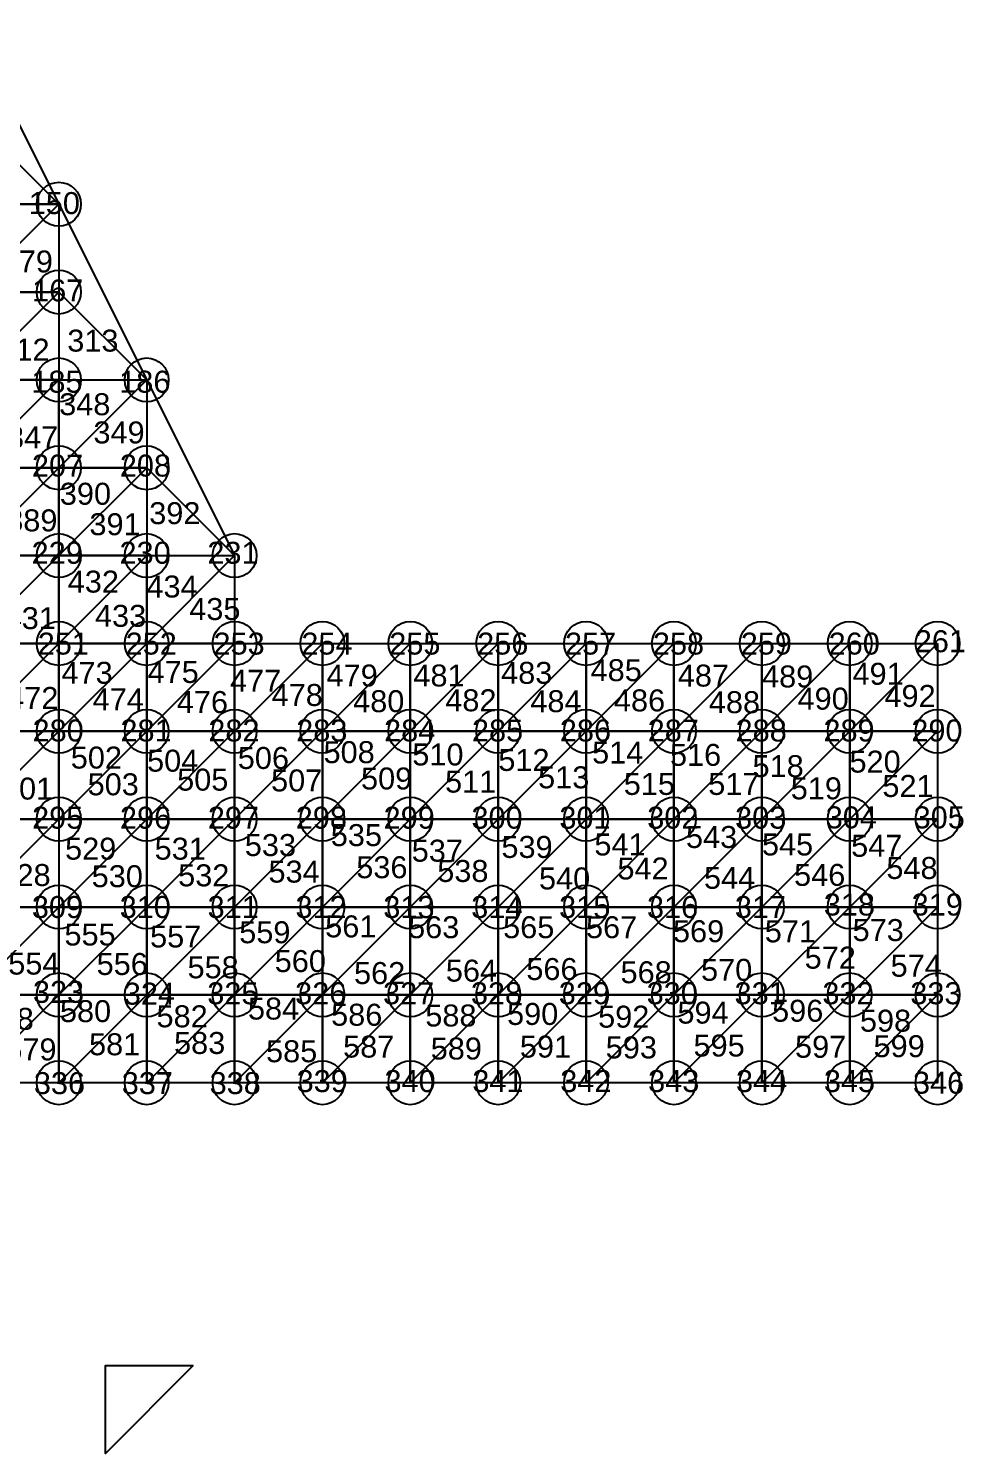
# Model space of a CAD drawing. Header units: inches. Extents: x -1 to 121, y -17 to 101.
# Drawn here: x 78.6 to 121.2, y -16.9 to 48 of the extents above; entities that cross this region are included whole.
import ezdxf

# ---------------------------------------------------------------- set-up
doc = ezdxf.new("R2010")
doc.units = ezdxf.units.IN
doc.header["$MEASUREMENT"] = 0
for name, color, linetype in [('ELEMENTO TRIANGULAR', 7, 'Continuous'), ('NODE', 7, 'Continuous'), ('NÚMERO DO ELEMENTO', 7, 'Continuous'), ('NÚMERO DOS NÓS', 7, 'Continuous')]:
    doc.layers.add(name, color=color, linetype=linetype)
doc.styles.get("Standard").update_dxf_attribs({"font": 'arial.ttf'})

msp = doc.modelspace()

# ---------------------------------------------------------------- linework, layer by layer
at = {"layer": 'ELEMENTO TRIANGULAR'}
for p, q in [((76, 48), (80, 40)), ((80, 40), (84, 32)), ((84, 32), (80, 36)), ((84, 32), (88, 24)), ((84, 28), (88, 24))]:
    msp.add_line(p, q, dxfattribs=at)
for points in [[(80, 40), (76, 40), (76, 44), (80, 40)], [(80, 40), (76, 36), (76, 40), (80, 40)], [(80, 40), (80, 36), (76, 36), (80, 40)], [(80, 36), (76, 32), (76, 36), (80, 36)], [(80, 36), (80, 32), (76, 32), (80, 36)], [(80, 32), (76, 28), (76, 32), (80, 32)], [(80, 32), (80, 28), (76, 28), (80, 32)], [(84, 32), (80, 28), (80, 32), (84, 32)], [(84, 32), (84, 28), (80, 28), (84, 32)], [(80, 28), (76, 24), (76, 28), (80, 28)], [(80, 28), (80, 24), (76, 24), (80, 28)], [(84, 28), (80, 24), (80, 28), (84, 28)], [(84, 28), (84, 24), (80, 24), (84, 28)], [(80, 24), (76, 20), (76, 24), (80, 24)], [(80, 24), (80, 20), (76, 20), (80, 24)], [(84, 24), (80, 20), (80, 24), (84, 24)], [(84, 24), (84, 20), (80, 20), (84, 24)], [(88, 24), (84, 20), (84, 24), (88, 24)], [(88, 24), (88, 20), (84, 20), (88, 24)], [(80, 20), (76, 16), (76, 20), (80, 20)], [(80, 20), (80, 16), (76, 16), (80, 20)], [(84, 20), (80, 16), (80, 20), (84, 20)], [(84, 20), (84, 16), (80, 16), (84, 20)], [(88, 20), (84, 16), (84, 20), (88, 20)], [(88, 20), (88, 16), (84, 16), (88, 20)], [(92, 20), (88, 16), (88, 20), (92, 20)], [(92, 20), (92, 16), (88, 16), (92, 20)], [(96, 20), (92, 16), (92, 20), (96, 20)], [(96, 20), (96, 16), (92, 16), (96, 20)], [(100, 20), (96, 16), (96, 20), (100, 20)], [(100, 20), (100, 16), (96, 16), (100, 20)], [(104, 20), (100, 16), (100, 20), (104, 20)], [(104, 20), (104, 16), (100, 16), (104, 20)], [(108, 20), (104, 16), (104, 20), (108, 20)], [(108, 20), (108, 16), (104, 16), (108, 20)], [(112, 20), (108, 16), (108, 20), (112, 20)], [(112, 20), (112, 16), (108, 16), (112, 20)], [(116, 20), (112, 16), (112, 20), (116, 20)], [(116, 20), (116, 16), (112, 16), (116, 20)], [(120, 20), (116, 16), (116, 20), (120, 20)], [(120, 20), (120, 16), (116, 16), (120, 20)], [(80, 16), (76, 12), (76, 16), (80, 16)], [(80, 16), (80, 12), (76, 12), (80, 16)], [(84, 16), (80, 12), (80, 16), (84, 16)], [(84, 16), (84, 12), (80, 12), (84, 16)], [(88, 16), (84, 12), (84, 16), (88, 16)], [(88, 16), (88, 12), (84, 12), (88, 16)], [(92, 16), (88, 12), (88, 16), (92, 16)], [(92, 16), (92, 12), (88, 12), (92, 16)], [(96, 16), (92, 12), (92, 16), (96, 16)], [(96, 16), (96, 12), (92, 12), (96, 16)], [(100, 16), (96, 12), (96, 16), (100, 16)], [(100, 16), (100, 12), (96, 12), (100, 16)], [(104, 16), (100, 12), (100, 16), (104, 16)], [(104, 16), (104, 12), (100, 12), (104, 16)], [(108, 16), (104, 12), (104, 16), (108, 16)], [(108, 16), (108, 12), (104, 12), (108, 16)], [(112, 16), (108, 12), (108, 16), (112, 16)], [(112, 16), (112, 12), (108, 12), (112, 16)], [(116, 16), (112, 12), (112, 16), (116, 16)], [(116, 16), (116, 12), (112, 12), (116, 16)], [(120, 16), (116, 12), (116, 16), (120, 16)], [(120, 16), (120, 12), (116, 12), (120, 16)], [(80, 12), (76, 8), (76, 12), (80, 12)], [(80, 12), (80, 8), (76, 8), (80, 12)], [(84, 12), (80, 8)], [(84, 12), (84, 8), (80, 8), (84, 12)], [(80, 12), (84, 12)], [(88, 12), (84, 8), (84, 12), (88, 12)], [(88, 12), (88, 8), (84, 8), (88, 12)], [(92, 12), (88, 8), (88, 12), (92, 12)], [(92, 12), (92, 8), (88, 8), (92, 12)], [(96, 12), (92, 8), (92, 12), (96, 12)], [(96, 12), (96, 8), (92, 8), (96, 12)], [(100, 12), (96, 8), (96, 12), (100, 12)], [(100, 12), (100, 8), (96, 8), (100, 12)], [(104, 12), (100, 8), (100, 12), (104, 12)], [(104, 12), (104, 8), (100, 8), (104, 12)], [(108, 12), (104, 8), (104, 12), (108, 12)], [(108, 12), (108, 8), (104, 8), (108, 12)], [(112, 12), (108, 8), (108, 12), (112, 12)], [(112, 12), (112, 8), (108, 8), (112, 12)], [(116, 12), (112, 8), (112, 12), (116, 12)], [(116, 12), (116, 8), (112, 8), (116, 12)], [(120, 12), (116, 8), (116, 12), (120, 12)], [(120, 12), (120, 8), (116, 8), (120, 12)], [(80, 8), (76, 4), (76, 8), (80, 8)], [(80, 8), (80, 4), (76, 4), (80, 8)], [(84, 8), (80, 4), (80, 8), (84, 8)], [(84, 8), (84, 4), (80, 4), (84, 8)], [(88, 8), (84, 4), (84, 8), (88, 8)], [(88, 8), (88, 4), (84, 4), (88, 8)], [(92, 8), (88, 4), (88, 8), (92, 8)], [(92, 8), (92, 4), (88, 4), (92, 8)], [(96, 8), (92, 4), (92, 8), (96, 8)], [(96, 8), (96, 4), (92, 4), (96, 8)], [(100, 8), (96, 4), (96, 8), (100, 8)], [(100, 8), (100, 4), (96, 4), (100, 8)], [(104, 8), (100, 4), (100, 8), (104, 8)], [(104, 8), (104, 4), (100, 4), (104, 8)], [(108, 8), (104, 4), (104, 8), (108, 8)], [(108, 8), (108, 4), (104, 4), (108, 8)], [(112, 8), (108, 4), (108, 8), (112, 8)], [(112, 8), (112, 4), (108, 4), (112, 8)], [(116, 8), (112, 4), (112, 8), (116, 8)], [(116, 8), (116, 4), (112, 4), (116, 8)], [(120, 8), (116, 4), (116, 8), (120, 8)], [(120, 8), (120, 4), (116, 4), (120, 8)], [(80, 4), (76, 0), (76, 4), (80, 4)], [(80, 4), (80, 0), (76, 0), (80, 4)], [(84, 4), (80, 0), (80, 4), (84, 4)], [(84, 4), (84, 0), (80, 0), (84, 4)], [(88, 4), (84, 0), (84, 4), (88, 4)], [(88, 4), (88, 0), (84, 0), (88, 4)], [(92, 4), (88, 0), (88, 4), (92, 4)], [(92, 4), (92, 0), (88, 0), (92, 4)], [(96, 4), (92, 0), (92, 4), (96, 4)], [(96, 4), (96, 0), (92, 0), (96, 4)], [(100, 4), (96, 0), (96, 4), (100, 4)], [(100, 4), (100, 0), (96, 0), (100, 4)], [(104, 4), (100, 0), (100, 4), (104, 4)], [(104, 4), (104, 0), (100, 0), (104, 4)], [(108, 4), (104, 0), (104, 4), (108, 4)], [(108, 4), (108, 0), (104, 0), (108, 4)], [(112, 4), (108, 0), (108, 4), (112, 4)], [(112, 4), (112, 0), (108, 0), (112, 4)], [(116, 4), (112, 0), (112, 4), (116, 4)], [(116, 4), (116, 0), (112, 0), (116, 4)], [(120, 4), (116, 0), (116, 4), (120, 4)], [(120, 4), (120, 0), (116, 0), (120, 4)], [(86.123, -12.881), (82.123, -16.881), (82.123, -12.881), (86.123, -12.881)]]:
    msp.add_lwpolyline(points, dxfattribs=at)
at = {"layer": 'NODE'}
for centre in [(80, 40), (80, 36), (80, 32), (84, 32), (80, 28), (84, 28), (80, 24), (84, 24), (88, 24), (80, 20), (84, 20), (88, 20), (92, 20), (96, 20), (100, 20), (104, 20), (108, 20), (112, 20), (116, 20), (120, 20), (80, 16), (84, 16), (88, 16), (92, 16), (96, 16), (100, 16), (104, 16), (108, 16), (112, 16), (116, 16), (120, 16), (80, 12), (84, 12), (88, 12), (92, 12), (96, 12), (100, 12), (104, 12), (108, 12), (112, 12), (116, 12), (120, 12), (80, 8), (84, 8), (88, 8), (92, 8), (96, 8), (100, 8), (104, 8), (108, 8), (112, 8), (116, 8), (120, 8), (80, 4), (84, 4), (88, 4), (92, 4), (96, 4), (100, 4), (104, 4), (108, 4), (112, 4), (116, 4), (120, 4), (80, 0), (84, 0), (88, 0), (92, 0), (96, 0), (100, 0), (104, 0), (108, 0), (112, 0), (116, 0), (120, 0)]:
    msp.add_circle(centre, 1, dxfattribs=at)

# ---------------------------------------------------------------- texts
at = {"layer": 'NÚMERO DO ELEMENTO'}
for s, p in [('279', (77.401, 36.893)), ('312', (77.249, 32.877)), ('313', (80.385, 33.289)), ('348', (80.016, 30.393)), ('347', (77.643, 28.889)), ('349', (81.576, 29.108)), ('390', (80.047, 26.317)), ('389', (77.606, 25.105)), ('392', (84.115, 25.433)), ('391', (81.394, 24.93)), ('432', (80.406, 22.317)), ('434', (83.988, 22.093)), ('435', (85.937, 21.069)), ('431', (77.536, 20.653)), ('433', (81.647, 20.759)), ('473', (80.121, 18.164)), ('475', (84.04, 18.203)), ('479', (92.187, 18.042)), ('481', (96.14, 18.042)), ('483', (100.133, 18.163)), ('485', (104.206, 18.284)), ('487', (108.175, 18.038)), ('489', (112.01, 17.998)), ('491', (116.128, 18.119)), ('477', (87.791, 17.8)), ('478', (89.687, 17.155)), ('472', (77.65, 17.018)), ('474', (81.54, 16.953)), ('476', (85.371, 16.832)), ('480', (93.397, 16.872)), ('482', (97.592, 16.913)), ('484', (101.464, 16.872)), ('486', (105.268, 16.908)), ('488', (109.588, 16.827)), ('490', (113.625, 16.988)), ('492', (117.582, 17.11)), ('502', (80.545, 14.305)), ('504', (84.018, 14.163)), ('506', (88.146, 14.287)), ('508', (92.049, 14.552)), ('510', (96.089, 14.446)), ('512', (100.005, 14.198)), ('514', (104.275, 14.535)), ('516', (107.819, 14.428)), ('518', (111.576, 13.915)), ('520', (115.991, 14.121)), ('505', (85.386, 13.3)), ('507', (89.662, 13.264)), ('509', (93.755, 13.353)), ('513', (101.817, 13.406)), ('501', (77.413, 12.893)), ('503', (81.311, 13.088)), ('511', (97.582, 13.211)), ('515', (105.715, 13.105)), ('517', (109.56, 13.105)), ('519', (113.316, 12.904)), ('521', (117.487, 13.012)), ('535', (92.379, 10.774)), ('543', (108.546, 10.689)), ('529', (80.285, 10.157)), ('531', (84.361, 10.157)), ('533', (88.467, 10.321)), ('537', (96.064, 10.066)), ('539', (100.147, 10.236)), ('541', (104.379, 10.349)), ('545', (112.005, 10.349)), ('547', (116.066, 10.288)), ('528', (77.297, 8.957)), ('530', (81.496, 8.904)), ('532', (85.432, 8.943)), ('534', (89.543, 9.113)), ('536', (93.54, 9.312)), ('538', (97.226, 9.142)), ('540', (101.855, 8.802)), ('542', (105.427, 9.255)), ('544', (109.368, 8.83)), ('546', (113.468, 8.964)), ('548', (117.668, 9.278)), ('555', (80.257, 6.248)), ('557', (84.155, 6.159)), ('559', (88.211, 6.352)), ('561', (92.125, 6.619)), ('563', (95.899, 6.582)), ('565', (100.224, 6.582)), ('567', (103.998, 6.582)), ('569', (107.956, 6.399)), ('571', (112.134, 6.394)), ('573', (116.131, 6.451)), ('554', (77.698, 4.925)), ('556', (81.721, 4.907)), ('560', (89.828, 5.039)), ('572', (113.948, 5.195)), ('558', (85.859, 4.755)), ('562', (93.438, 4.494)), ('564', (97.616, 4.604)), ('566', (101.28, 4.677)), ('568', (105.568, 4.531)), ('570', (109.233, 4.641)), ('574', (117.861, 4.827)), ('578', (76.532, 2.408)), ('580', (80.05, 2.76)), ('582', (84.447, 2.525)), ('584', (88.609, 2.877)), ('586', (92.394, 2.596)), ('588', (96.682, 2.561)), ('590', (100.403, 2.632)), ('592', (104.549, 2.508)), ('594', (108.159, 2.693)), ('596', (112.468, 2.778)), ('598', (116.465, 2.325)), ('579', (77.565, 1.018)), ('581', (81.376, 1.252)), ('583', (85.245, 1.311)), ('585', (89.433, 0.934)), ('587', (92.941, 1.146)), ('589', (96.928, 1.058)), ('591', (100.986, 1.146)), ('593', (104.894, 1.108)), ('595', (108.891, 1.193)), ('597', (113.512, 1.137)), ('599', (117.084, 1.165))]:
    msp.add_text(s, height=1, dxfattribs=at).set_placement(p)
at = {"layer": 'NÚMERO DOS NÓS'}
for s, p in [('150', (78.631, 39.551)), ('167', (78.785, 35.572)), ('185', (78.748, 31.419)), ('186', (82.748, 31.419)), ('207', (78.776, 27.6)), ('208', (82.776, 27.6)), ('229', (78.762, 23.629)), ('230', (82.762, 23.629)), ('231', (86.762, 23.629)), ('251', (79.04, 19.495)), ('252', (83.04, 19.495)), ('253', (87.04, 19.495)), ('254', (91.04, 19.495)), ('255', (95.04, 19.495)), ('256', (99.04, 19.495)), ('257', (103.04, 19.495)), ('258', (107.04, 19.495)), ('259', (111.04, 19.495)), ('260', (115.04, 19.495)), ('261', (118.962, 19.602)), ('280', (78.804, 15.538)), ('281', (82.804, 15.538)), ('282', (86.804, 15.538)), ('283', (90.804, 15.538)), ('284', (94.804, 15.538)), ('285', (98.804, 15.538)), ('286', (102.804, 15.538)), ('287', (106.804, 15.538)), ('288', (110.804, 15.538)), ('289', (114.804, 15.538)), ('290', (118.804, 15.538)), ('295', (78.783, 11.568)), ('296', (82.783, 11.568)), ('297', (86.783, 11.568)), ('298', (90.783, 11.568)), ('299', (94.783, 11.568)), ('300', (98.783, 11.568)), ('301', (102.783, 11.568)), ('302', (106.783, 11.568)), ('303', (110.783, 11.568)), ('304', (114.909, 11.581)), ('305', (118.909, 11.581)), ('309', (78.771, 7.501)), ('310', (82.771, 7.501)), ('311', (86.771, 7.501)), ('312', (90.771, 7.501)), ('313', (94.771, 7.501)), ('314', (98.771, 7.501)), ('315', (102.771, 7.501)), ('316', (106.771, 7.501)), ('317', (110.771, 7.501)), ('318', (114.819, 7.613)), ('319', (118.819, 7.613)), ('323', (78.821, 3.637)), ('324', (82.959, 3.556)), ('325', (86.756, 3.574)), ('326', (90.756, 3.574)), ('327', (94.756, 3.574)), ('328', (98.756, 3.574)), ('329', (102.756, 3.574)), ('330', (106.756, 3.574)), ('331', (110.756, 3.574)), ('332', (114.756, 3.574)), ('333', (118.756, 3.574)), ('336', (78.864, -0.517)), ('337', (82.864, -0.517)), ('338', (86.864, -0.517)), ('339', (90.823, -0.424)), ('340', (94.823, -0.424)), ('341', (98.823, -0.424)), ('342', (102.823, -0.424)), ('343', (106.823, -0.424)), ('344', (110.823, -0.424)), ('345', (114.823, -0.424)), ('346', (118.879, -0.499))]:
    msp.add_text(s, height=1, dxfattribs=at).set_placement(p)

doc.saveas('drawing.dxf')
